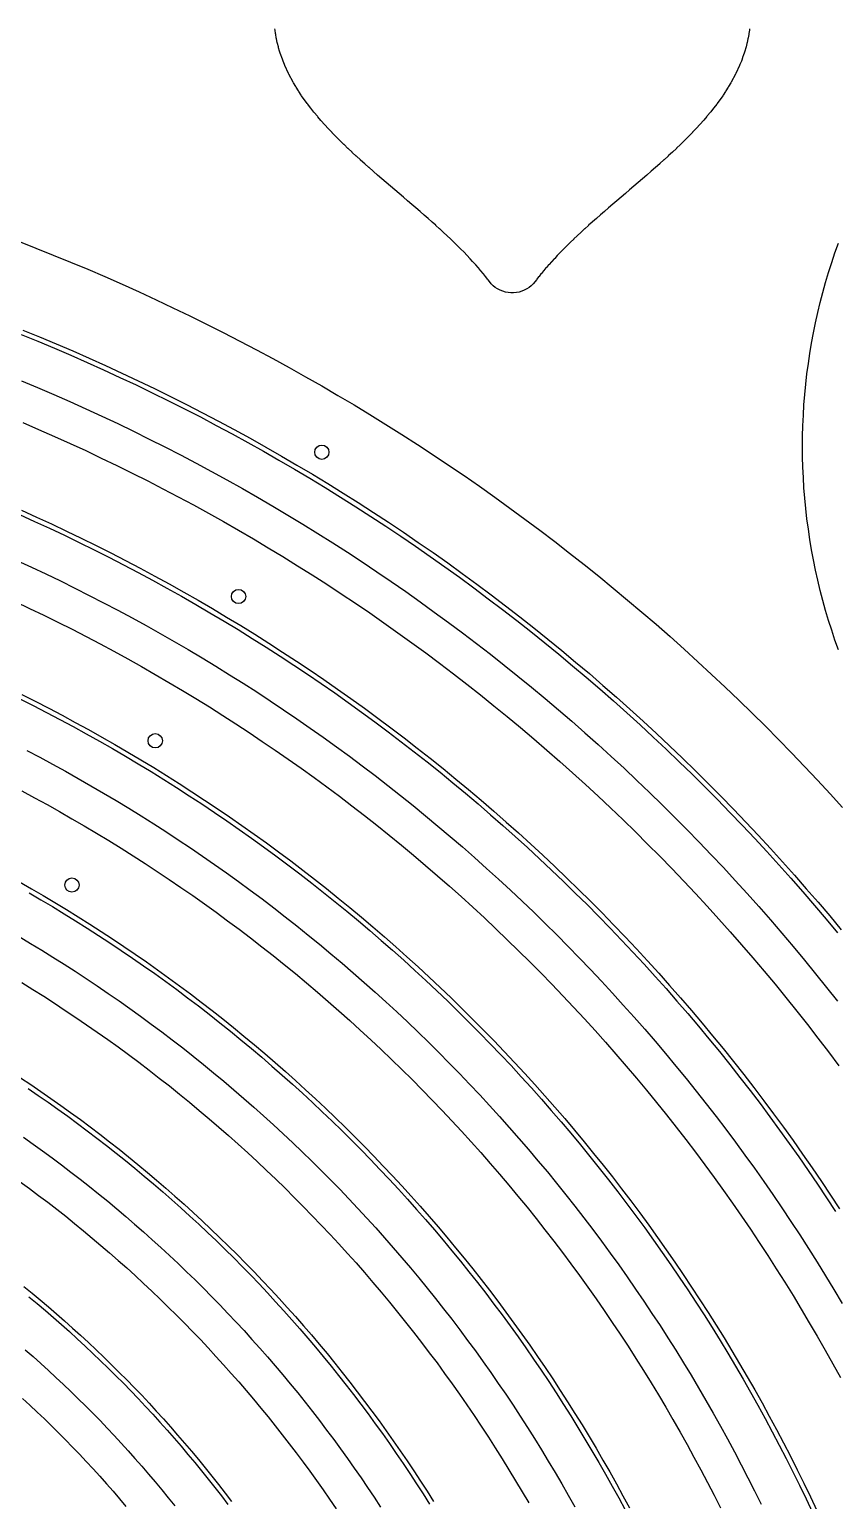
# Model space of a CAD drawing. Header units: metres. Extents: x 10 to 1210, y 10 to 2773.
# Drawn here: x 623.6 to 792.9, y 1537.5 to 1846.6 of the extents above; entities that cross this region are included whole.
import ezdxf

# ---------------------------------------------------------------- set-up
doc = ezdxf.new("R2010")
doc.units = ezdxf.units.M
for name, color, linetype in [('ACIKLIK', 5, 'Continuous'), ('ASKI_DELIK', 6, 'Continuous'), ('CAM_SABLON', 4, 'Continuous'), ('DIS_KENAR_V91_Z3', 1, 'Continuous'), ('LAMBA_T4_Z4', 3, 'Continuous')]:
    doc.layers.add(name, color=color, linetype=linetype)

msp = doc.modelspace()

# ---------------------------------------------------------------- linework, layer by layer
at = {"layer": 'ACIKLIK'}
for points in [[(621.87, 1772.8), (625.28, 1771.37), (628.67, 1769.92), (632.05, 1768.43), (635.42, 1766.91), (638.77, 1765.37), (642.11, 1763.79), (645.43, 1762.19), (648.74, 1760.56), (652.04, 1758.9), (655.32, 1757.21), (658.59, 1755.49), (661.84, 1753.74), (665.07, 1751.96), (668.3, 1750.16), (671.5, 1748.33), (674.69, 1746.47), (677.86, 1744.58), (681.02, 1742.67), (684.16, 1740.72), (687.28, 1738.75), (690.38, 1736.76), (693.47, 1734.73), (696.54, 1732.68), (699.59, 1730.61), (702.62, 1728.5), (705.64, 1726.37), (708.63, 1724.21), (711.61, 1722.03), (714.57, 1719.82), (717.51, 1717.59), (720.42, 1715.33), (723.32, 1713.04), (726.2, 1710.73), (729.06, 1708.4), (731.9, 1706.04), (734.72, 1703.65), (737.51, 1701.24), (740.29, 1698.81), (743.04, 1696.35), (745.77, 1693.87), (748.49, 1691.36), (751.17, 1688.83), (753.84, 1686.28), (756.48, 1683.7), (759.11, 1681.11), (761.7, 1678.48), (764.28, 1675.84), (766.83, 1673.17), (769.36, 1670.49), (771.87, 1667.77), (774.35, 1665.04), (776.81, 1662.29), (779.24, 1659.51), (781.65, 1656.72), (784.04, 1653.9), (786.4, 1651.06), (788.73, 1648.2), (791.04, 1645.32), (793.33, 1642.42)], [(620.9, 1735.06), (623.98, 1733.65), (627.04, 1732.2), (630.09, 1730.73), (633.12, 1729.23), (636.15, 1727.71), (639.16, 1726.16), (642.15, 1724.58), (645.14, 1722.98), (648.11, 1721.35), (651.06, 1719.7), (654, 1718.02), (656.92, 1716.31), (659.83, 1714.58), (662.73, 1712.82), (665.61, 1711.04), (668.47, 1709.24), (671.32, 1707.4), (674.15, 1705.55), (676.97, 1703.67), (679.77, 1701.76), (682.55, 1699.83), (685.31, 1697.88), (688.06, 1695.9), (690.79, 1693.9), (693.5, 1691.87), (696.2, 1689.82), (698.88, 1687.75), (701.54, 1685.65), (704.18, 1683.53), (706.8, 1681.39), (709.4, 1679.23), (711.99, 1677.04), (714.55, 1674.83), (717.1, 1672.59), (719.62, 1670.34), (722.13, 1668.06), (724.62, 1665.77), (727.08, 1663.45), (729.53, 1661.1), (731.95, 1658.74), (734.36, 1656.36), (736.74, 1653.95), (739.1, 1651.53), (741.45, 1649.08), (743.77, 1646.62), (746.06, 1644.13), (748.34, 1641.62), (750.59, 1639.1), (752.83, 1636.55), (755.04, 1633.99), (757.23, 1631.4), (759.39, 1628.8), (761.53, 1626.18), (763.65, 1623.54), (765.75, 1620.88), (767.82, 1618.2), (769.87, 1615.5), (771.9, 1612.79), (773.9, 1610.06), (775.88, 1607.31), (777.83, 1604.55), (779.76, 1601.77), (781.67, 1598.97), (783.55, 1596.15), (785.4, 1593.32), (787.24, 1590.47), (789.04, 1587.61), (790.82, 1584.73), (792.58, 1581.83), (794.31, 1578.92)], [(623, 1695.11), (625.72, 1693.68), (628.44, 1692.22), (631.14, 1690.74), (633.83, 1689.24), (636.5, 1687.71), (639.16, 1686.15), (641.81, 1684.58), (644.44, 1682.98), (647.06, 1681.36), (649.67, 1679.72), (652.26, 1678.05), (654.83, 1676.36), (657.39, 1674.65), (659.94, 1672.92), (662.47, 1671.16), (664.99, 1669.38), (667.49, 1667.58), (669.97, 1665.76), (672.44, 1663.92), (674.89, 1662.05), (677.33, 1660.17), (679.75, 1658.26), (682.15, 1656.33), (684.54, 1654.38), (686.9, 1652.41), (689.25, 1650.42), (691.59, 1648.41), (693.9, 1646.38), (696.2, 1644.33), (698.48, 1642.26), (700.75, 1640.17), (702.99, 1638.06), (705.21, 1635.93), (707.42, 1633.78), (709.61, 1631.61), (711.78, 1629.42), (713.93, 1627.21), (716.06, 1624.99), (718.17, 1622.75), (720.26, 1620.48), (722.33, 1618.2), (724.38, 1615.9), (726.41, 1613.59), (728.42, 1611.25), (730.41, 1608.9), (732.38, 1606.54), (734.33, 1604.15), (736.26, 1601.75), (738.17, 1599.33), (740.05, 1596.89), (741.92, 1594.44), (743.76, 1591.97), (745.58, 1589.49), (747.38, 1586.99), (749.16, 1584.47), (750.92, 1581.94), (752.65, 1579.39), (754.36, 1576.83), (756.05, 1574.26), (757.72, 1571.67), (759.36, 1569.06), (760.98, 1566.44), (762.58, 1563.81), (764.15, 1561.16), (765.71, 1558.5), (767.24, 1555.83), (768.74, 1553.14), (770.22, 1550.44), (771.68, 1547.72), (773.11, 1545), (774.53, 1542.26), (775.91, 1539.51), (777.27, 1536.74)], [(621.4, 1656), (623.78, 1654.58), (626.15, 1653.14), (628.51, 1651.68), (630.86, 1650.2), (633.2, 1648.7), (635.52, 1647.18), (637.82, 1645.63), (640.12, 1644.07), (642.4, 1642.49), (644.66, 1640.89), (646.92, 1639.27), (649.15, 1637.63), (651.38, 1635.97), (653.59, 1634.29), (655.78, 1632.59), (657.96, 1630.87), (660.12, 1629.13), (662.27, 1627.38), (664.41, 1625.6), (666.52, 1623.81), (668.63, 1622), (670.71, 1620.17), (672.78, 1618.32), (674.84, 1616.45), (676.88, 1614.57), (678.9, 1612.67), (680.9, 1610.75), (682.89, 1608.81), (684.86, 1606.86), (686.81, 1604.89), (688.75, 1602.9), (690.67, 1600.9), (692.57, 1598.88), (694.45, 1596.84), (696.32, 1594.78), (698.17, 1592.71), (700, 1590.63), (701.81, 1588.52), (703.6, 1586.41), (705.38, 1584.27), (707.13, 1582.12), (708.87, 1579.96), (710.59, 1577.78), (712.29, 1575.59), (713.97, 1573.38), (715.63, 1571.15), (717.27, 1568.92), (718.89, 1566.66), (720.49, 1564.4), (722.07, 1562.12), (723.63, 1559.82), (725.18, 1557.52), (726.7, 1555.2), (728.2, 1552.86), (729.68, 1550.51), (731.14, 1548.15), (732.58, 1545.78), (734, 1543.4), (735.4, 1541), (736.77, 1538.59), (738.13, 1536.17)], [(622.32, 1613.82), (624.34, 1612.39), (626.34, 1610.95), (628.33, 1609.49), (630.31, 1608.01), (632.28, 1606.52), (634.23, 1605.01), (636.17, 1603.48), (638.1, 1601.93), (640.01, 1600.37), (641.91, 1598.79), (643.79, 1597.19), (645.66, 1595.58), (647.52, 1593.95), (649.36, 1592.31), (651.19, 1590.65), (653.01, 1588.97), (654.8, 1587.28), (656.59, 1585.57), (658.36, 1583.85), (660.11, 1582.11), (661.85, 1580.36), (663.57, 1578.59), (665.28, 1576.8), (666.97, 1575.01), (668.65, 1573.19), (670.31, 1571.36), (671.95, 1569.52), (673.58, 1567.66), (675.19, 1565.79), (676.79, 1563.91), (678.37, 1562.01), (679.93, 1560.1), (681.48, 1558.17), (683.01, 1556.23), (684.52, 1554.28), (686.01, 1552.31), (687.49, 1550.33), (688.95, 1548.34), (690.39, 1546.34), (691.82, 1544.32), (693.23, 1542.29), (694.62, 1540.25), (695.99, 1538.2), (697.34, 1536.13)], [(622.7, 1569.17), (624.33, 1567.74), (625.94, 1566.3), (627.55, 1564.84), (629.14, 1563.38), (630.71, 1561.89), (632.28, 1560.4), (633.83, 1558.89), (635.36, 1557.36), (636.89, 1555.83), (638.4, 1554.28), (639.89, 1552.71), (641.38, 1551.14), (642.84, 1549.55), (644.3, 1547.94), (645.74, 1546.33), (647.17, 1544.7), (648.58, 1543.06), (649.98, 1541.41), (651.36, 1539.75), (652.73, 1538.07), (654.09, 1536.38)]]:
    msp.add_lwpolyline(points, dxfattribs=at)
at = {"layer": 'ASKI_DELIK'}
for centre in [(685, 1757.79), (667.5, 1727.47), (650, 1697.15), (632.5, 1666.83)]:
    msp.add_circle(centre, 1.5, dxfattribs=at)
at = {"layer": 'CAM_SABLON'}
for points in [[(621.83, 1782.54), (625.32, 1781.12), (628.8, 1779.66), (632.26, 1778.17), (635.71, 1776.65), (639.15, 1775.1), (642.57, 1773.52), (645.98, 1771.92), (649.38, 1770.28), (652.76, 1768.61), (656.12, 1766.91), (659.48, 1765.19), (662.81, 1763.43), (666.13, 1761.65), (669.44, 1759.84), (672.73, 1757.99), (676, 1756.12), (679.26, 1754.22), (682.5, 1752.3), (685.72, 1750.34), (688.93, 1748.36), (692.11, 1746.34), (695.28, 1744.31), (698.44, 1742.24), (701.57, 1740.14), (704.69, 1738.02), (707.78, 1735.87), (710.86, 1733.7), (713.92, 1731.5), (716.96, 1729.27), (719.98, 1727.01), (722.98, 1724.73), (725.97, 1722.42), (728.93, 1720.09), (731.87, 1717.73), (734.79, 1715.34), (737.68, 1712.93), (740.56, 1710.5), (743.42, 1708.03), (746.25, 1705.55), (749.06, 1703.04), (751.85, 1700.5), (754.62, 1697.94), (757.37, 1695.36), (760.09, 1692.75), (762.79, 1690.12), (765.47, 1687.47), (768.12, 1684.79), (770.75, 1682.09), (773.36, 1679.37), (775.94, 1676.62), (778.5, 1673.85), (781.04, 1671.06), (783.55, 1668.25), (786.03, 1665.42), (788.5, 1662.56), (790.93, 1659.68), (793.34, 1656.79)], [(621.47, 1744.68), (624.63, 1743.25), (627.78, 1741.8), (630.91, 1740.33), (634.03, 1738.82), (637.14, 1737.29), (640.23, 1735.73), (643.31, 1734.14), (646.38, 1732.53), (649.43, 1730.89), (652.47, 1729.22), (655.49, 1727.53), (658.5, 1725.81), (661.49, 1724.07), (664.47, 1722.3), (667.43, 1720.5), (670.38, 1718.67), (673.31, 1716.83), (676.22, 1714.95), (679.12, 1713.05), (682, 1711.13), (684.86, 1709.18), (687.71, 1707.2), (690.54, 1705.2), (693.35, 1703.18), (696.14, 1701.13), (698.92, 1699.06), (701.68, 1696.96), (704.42, 1694.84), (707.14, 1692.7), (709.84, 1690.53), (712.52, 1688.33), (715.19, 1686.12), (717.83, 1683.88), (720.46, 1681.62), (723.06, 1679.34), (725.64, 1677.03), (728.21, 1674.7), (730.75, 1672.35), (733.28, 1669.97), (735.78, 1667.58), (738.26, 1665.16), (740.72, 1662.72), (743.16, 1660.26), (745.58, 1657.78), (747.97, 1655.28), (750.35, 1652.75), (752.7, 1650.21), (755.03, 1647.64), (757.34, 1645.06), (759.62, 1642.46), (761.88, 1639.83), (764.12, 1637.19), (766.33, 1634.52), (768.53, 1631.84), (770.7, 1629.14), (772.84, 1626.42), (774.96, 1623.68), (777.06, 1620.92), (779.13, 1618.14), (781.18, 1615.35), (783.2, 1612.54), (785.2, 1609.71), (787.18, 1606.86), (789.13, 1604), (791.05, 1601.12), (792.95, 1598.22)], [(621.52, 1705.97), (624.34, 1704.54), (627.15, 1703.1), (629.95, 1701.63), (632.73, 1700.13), (635.5, 1698.61), (638.26, 1697.07), (641, 1695.5), (643.73, 1693.91), (646.44, 1692.29), (649.14, 1690.66), (651.83, 1688.99), (654.5, 1687.31), (657.16, 1685.6), (659.8, 1683.87), (662.43, 1682.11), (665.04, 1680.33), (667.63, 1678.53), (670.21, 1676.71), (672.78, 1674.86), (675.33, 1673), (677.86, 1671.11), (680.37, 1669.19), (682.87, 1667.26), (685.35, 1665.3), (687.81, 1663.33), (690.26, 1661.33), (692.69, 1659.31), (695.1, 1657.27), (697.49, 1655.2), (699.87, 1653.12), (702.23, 1651.02), (704.56, 1648.89), (706.88, 1646.75), (709.18, 1644.59), (711.47, 1642.4), (713.73, 1640.2), (715.97, 1637.97), (718.2, 1635.73), (720.4, 1633.47), (722.59, 1631.18), (724.75, 1628.88), (726.89, 1626.56), (729.02, 1624.23), (731.12, 1621.87), (733.2, 1619.49), (735.27, 1617.1), (737.31, 1614.69), (739.33, 1612.26), (741.33, 1609.81), (743.3, 1607.35), (745.26, 1604.87), (747.19, 1602.37), (749.11, 1599.86), (751, 1597.33), (752.86, 1594.78), (754.71, 1592.21), (756.53, 1589.63), (758.33, 1587.04), (760.11, 1584.43), (761.87, 1581.8), (763.6, 1579.16), (765.31, 1576.5), (766.99, 1573.83), (768.66, 1571.14), (770.29, 1568.44), (771.91, 1565.73), (773.5, 1563), (775.07, 1560.26), (776.61, 1557.5), (778.13, 1554.73), (779.63, 1551.95), (781.1, 1549.15), (782.54, 1546.34), (783.97, 1543.52), (785.36, 1540.69), (786.74, 1537.84), (788.08, 1534.99)], [(623.5, 1665.19), (625.96, 1663.75), (628.42, 1662.29), (630.86, 1660.81), (633.28, 1659.31), (635.7, 1657.79), (638.1, 1656.25), (640.48, 1654.68), (642.86, 1653.1), (645.21, 1651.49), (647.56, 1649.86), (649.89, 1648.22), (652.21, 1646.55), (654.51, 1644.86), (656.79, 1643.15), (659.06, 1641.43), (661.32, 1639.68), (663.56, 1637.91), (665.79, 1636.13), (668, 1634.32), (670.19, 1632.5), (672.37, 1630.65), (674.53, 1628.79), (676.68, 1626.91), (678.81, 1625.01), (680.92, 1623.09), (683.01, 1621.15), (685.09, 1619.2), (687.15, 1617.22), (689.2, 1615.23), (691.22, 1613.22), (693.23, 1611.2), (695.22, 1609.15), (697.2, 1607.09), (699.15, 1605.01), (701.09, 1602.92), (703.01, 1600.81), (704.91, 1598.68), (706.79, 1596.53), (708.65, 1594.37), (710.5, 1592.19), (712.32, 1590), (714.13, 1587.79), (715.91, 1585.56), (717.68, 1583.32), (719.43, 1581.06), (721.15, 1578.79), (722.86, 1576.51), (724.55, 1574.21), (726.22, 1571.89), (727.86, 1569.56), (729.49, 1567.21), (731.1, 1564.86), (732.68, 1562.48), (734.25, 1560.1), (735.79, 1557.7), (737.31, 1555.28), (738.81, 1552.86), (740.29, 1550.42), (741.75, 1547.96), (743.19, 1545.5), (744.61, 1543.02), (746, 1540.53), (747.37, 1538.03), (748.72, 1535.52)], [(623.28, 1624.08), (625.39, 1622.64), (627.48, 1621.19), (629.57, 1619.72), (631.63, 1618.23), (633.69, 1616.73), (635.73, 1615.2), (637.76, 1613.66), (639.77, 1612.1), (641.77, 1610.52), (643.76, 1608.93), (645.73, 1607.31), (647.69, 1605.68), (649.64, 1604.04), (651.57, 1602.38), (653.48, 1600.69), (655.39, 1599), (657.27, 1597.28), (659.14, 1595.56), (661, 1593.81), (662.84, 1592.05), (664.67, 1590.27), (666.48, 1588.48), (668.27, 1586.67), (670.05, 1584.84), (671.81, 1583), (673.56, 1581.14), (675.28, 1579.27), (677, 1577.39), (678.69, 1575.48), (680.38, 1573.57), (682.04, 1571.64), (683.68, 1569.69), (685.31, 1567.73), (686.93, 1565.76), (688.52, 1563.77), (690.1, 1561.77), (691.66, 1559.76), (693.2, 1557.73), (694.73, 1555.69), (696.23, 1553.63), (697.72, 1551.57), (699.19, 1549.48), (700.64, 1547.39), (702.08, 1545.28), (703.49, 1543.17), (704.89, 1541.03), (706.27, 1538.89), (707.63, 1536.74)], [(623.47, 1580.31), (625.2, 1578.87), (626.91, 1577.42), (628.61, 1575.96), (630.29, 1574.48), (631.97, 1572.99), (633.63, 1571.48), (635.27, 1569.96), (636.91, 1568.42), (638.53, 1566.87), (640.13, 1565.31), (641.73, 1563.73), (643.31, 1562.13), (644.87, 1560.53), (646.42, 1558.91), (647.96, 1557.27), (649.48, 1555.63), (650.99, 1553.97), (652.48, 1552.29), (653.96, 1550.61), (655.42, 1548.91), (656.87, 1547.2), (658.31, 1545.47), (659.73, 1543.74), (661.13, 1541.99), (662.52, 1540.22), (663.89, 1538.45), (665.25, 1536.67)]]:
    msp.add_lwpolyline(points, dxfattribs=at)
at = {"layer": 'DIS_KENAR_V91_Z3'}
for points in [[(774.84, 1846.74), (774.82, 1846.51), (774.72, 1845.8), (774.68, 1845.57), (774.56, 1844.86), (774.52, 1844.64), (774.36, 1843.92), (774.31, 1843.7), (774.13, 1842.98), (774.07, 1842.77), (773.86, 1842.04), (773.79, 1841.84), (773.55, 1841.1), (773.48, 1840.91), (773.21, 1840.16), (773.14, 1839.98), (772.84, 1839.23), (772.76, 1839.06), (772.43, 1838.31), (772.35, 1838.14), (771.99, 1837.38), (771.91, 1837.22), (771.51, 1836.46), (771.43, 1836.31), (771.01, 1835.55), (770.93, 1835.4), (770.47, 1834.64), (770.39, 1834.5), (769.91, 1833.73), (769.83, 1833.61), (769.32, 1832.83), (769.24, 1832.71), (768.7, 1831.94), (768.62, 1831.83), (768.05, 1831.05), (767.97, 1830.95), (767.38, 1830.17), (767.3, 1830.07), (766.71, 1829.33), (766.65, 1829.25), (765.99, 1828.46), (765.92, 1828.37), (765.25, 1827.59), (765.19, 1827.51), (764.49, 1826.73), (764.43, 1826.66), (763.71, 1825.87), (763.65, 1825.81), (762.91, 1825.02), (762.85, 1824.96), (762.09, 1824.18), (762.04, 1824.13), (761.26, 1823.34), (761.21, 1823.29), (760.41, 1822.51), (760.37, 1822.47), (759.55, 1821.68), (759.51, 1821.64), (758.68, 1820.86), (758.65, 1820.83), (757.8, 1820.05), (757.77, 1820.01), (756.92, 1819.24), (756.88, 1819.21), (756.02, 1818.43), (755.99, 1818.41), (755.12, 1817.63), (755.1, 1817.61), (754.21, 1816.83), (754.19, 1816.82), (753.31, 1816.04), (753.29, 1816.03), (752.4, 1815.26), (752.38, 1815.25), (751.49, 1814.47), (751.48, 1814.47), (750.58, 1813.7), (750.57, 1813.69), (749.67, 1812.92), (748.77, 1812.16), (747.88, 1811.4), (746.99, 1810.64), (746.11, 1809.89), (745.24, 1809.14), (744.38, 1808.4), (743.54, 1807.66), (742.7, 1806.93), (741.87, 1806.2), (741.83, 1806.16), (741.06, 1805.47), (741.02, 1805.44), (740.26, 1804.75), (740.22, 1804.71), (739.48, 1804.04), (739.44, 1803.99), (738.72, 1803.33), (738.67, 1803.28), (737.98, 1802.62), (737.92, 1802.57), (737.25, 1801.93), (737.19, 1801.87), (736.54, 1801.23), (736.48, 1801.17), (735.85, 1800.55), (735.79, 1800.48), (735.19, 1799.87), (735.12, 1799.8), (734.54, 1799.2), (734.47, 1799.12), (733.92, 1798.53), (733.84, 1798.46), (733.31, 1797.88), (733.24, 1797.8), (732.73, 1797.23), (732.65, 1797.14), (732.17, 1796.59), (732.09, 1796.5), (731.64, 1795.96), (731.56, 1795.87), (731.12, 1795.34), (731.04, 1795.24), (730.63, 1794.74), (730.55, 1794.63), (730.17, 1794.14), (730.08, 1794.03), (729.79, 1793.64), (729.41, 1793.19), (729, 1792.78), (728.55, 1792.42), (728.06, 1792.09), (727.54, 1791.82), (727, 1791.6), (726.44, 1791.43), (725.87, 1791.32), (725.29, 1791.26), (724.71, 1791.26), (724.13, 1791.32), (723.56, 1791.43), (723, 1791.6), (722.46, 1791.82), (721.94, 1792.09), (721.45, 1792.42), (721, 1792.78), (720.59, 1793.19), (720.21, 1793.64), (719.92, 1794.03), (719.83, 1794.14), (719.45, 1794.63), (719.37, 1794.74), (718.96, 1795.24), (718.88, 1795.34), (718.44, 1795.87), (718.36, 1795.96), (717.91, 1796.5), (717.83, 1796.59), (717.35, 1797.14), (717.27, 1797.23), (716.76, 1797.8), (716.69, 1797.88), (716.16, 1798.46), (716.08, 1798.53), (715.53, 1799.12), (715.46, 1799.2), (714.88, 1799.8), (714.81, 1799.87), (714.21, 1800.48), (714.15, 1800.55), (713.52, 1801.17), (713.46, 1801.23), (712.81, 1801.87), (712.75, 1801.93), (712.08, 1802.57), (712.02, 1802.62), (711.33, 1803.28), (711.28, 1803.33), (710.56, 1803.99), (710.52, 1804.04), (709.78, 1804.71), (709.74, 1804.75), (708.98, 1805.44), (708.94, 1805.47), (708.17, 1806.16), (708.13, 1806.2), (707.34, 1806.89), (706.5, 1807.63), (705.65, 1808.38), (704.78, 1809.12), (703.91, 1809.87), (703.02, 1810.63), (702.13, 1811.39), (701.23, 1812.16), (700.34, 1812.92), (699.44, 1813.69), (699.43, 1813.69), (698.53, 1814.46), (698.52, 1814.47), (697.63, 1815.23), (697.62, 1815.25), (696.73, 1816.01), (696.71, 1816.03), (695.83, 1816.8), (695.81, 1816.82), (694.93, 1817.59), (694.9, 1817.61), (694.03, 1818.38), (694.01, 1818.41), (693.15, 1819.18), (693.11, 1819.21), (692.26, 1819.98), (692.23, 1820.02), (691.39, 1820.79), (691.35, 1820.83), (690.53, 1821.6), (690.49, 1821.64), (689.68, 1822.42), (689.63, 1822.47), (688.84, 1823.25), (688.79, 1823.3), (688.01, 1824.08), (687.96, 1824.13), (687.2, 1824.91), (687.15, 1824.97), (686.41, 1825.75), (686.35, 1825.81), (685.63, 1826.59), (685.57, 1826.66), (684.88, 1827.44), (684.81, 1827.52), (684.14, 1828.3), (684.07, 1828.38), (683.42, 1829.16), (683.35, 1829.25), (682.7, 1830.07), (682.7, 1830.07), (682.62, 1830.17), (682.03, 1830.95), (681.95, 1831.05), (681.38, 1831.83), (681.3, 1831.94), (680.76, 1832.71), (680.68, 1832.83), (680.17, 1833.61), (680.09, 1833.73), (679.61, 1834.5), (679.53, 1834.64), (679.07, 1835.4), (678.99, 1835.55), (678.57, 1836.31), (678.49, 1836.46), (678.09, 1837.22), (678.01, 1837.38), (677.65, 1838.14), (677.57, 1838.31), (677.24, 1839.06), (677.16, 1839.23), (676.86, 1839.98), (676.79, 1840.16), (676.52, 1840.91), (676.45, 1841.1), (676.21, 1841.84), (676.14, 1842.04), (675.93, 1842.77), (675.87, 1842.98), (675.69, 1843.7), (675.64, 1843.92), (675.48, 1844.64), (675.44, 1844.86), (675.32, 1845.57), (675.28, 1845.8), (675.18, 1846.51), (675.16, 1846.74)], [(621.27, 1802.11), (624.93, 1800.69), (628.57, 1799.23), (632.21, 1797.75), (635.83, 1796.23), (639.44, 1794.68), (643.03, 1793.1), (646.61, 1791.48), (650.18, 1789.84), (653.73, 1788.16), (657.27, 1786.46), (660.79, 1784.72), (664.3, 1782.95), (667.79, 1781.15), (671.26, 1779.33), (674.72, 1777.47), (678.16, 1775.58), (681.59, 1773.66), (685, 1771.71), (688.39, 1769.73), (691.77, 1767.73), (695.12, 1765.69), (698.46, 1763.62), (701.78, 1761.53), (705.09, 1759.4), (708.37, 1757.25), (711.64, 1755.07), (714.88, 1752.86), (718.11, 1750.62), (721.32, 1748.35), (724.5, 1746.06), (727.67, 1743.74), (730.82, 1741.39), (733.94, 1739.01), (737.05, 1736.6), (740.13, 1734.17), (743.19, 1731.72), (746.24, 1729.23), (749.25, 1726.72), (752.25, 1724.18), (755.23, 1721.62), (758.18, 1719.03), (761.11, 1716.42), (764.02, 1713.77), (766.9, 1711.11), (769.76, 1708.42), (772.6, 1705.7), (775.41, 1702.96), (778.2, 1700.2), (780.96, 1697.41), (783.7, 1694.6), (786.42, 1691.76), (789.11, 1688.9), (791.77, 1686.02), (794.42, 1683.11)], [(793.54, 1716.25), (792.81, 1718.3), (792.12, 1720.37), (791.46, 1722.45), (790.84, 1724.55), (790.26, 1726.65), (789.71, 1728.76), (789.2, 1730.88), (788.73, 1733.01), (788.3, 1735.15), (787.9, 1737.29), (787.54, 1739.45), (787.22, 1741.6), (786.93, 1743.77), (786.68, 1745.93), (786.48, 1748.11), (786.3, 1750.28), (786.17, 1752.46), (786.08, 1754.64), (786.02, 1756.82), (786, 1759), (786.02, 1761.18), (786.08, 1763.36), (786.17, 1765.54), (786.3, 1767.72), (786.48, 1769.89), (786.68, 1772.07), (786.93, 1774.23), (787.22, 1776.4), (787.54, 1778.55), (787.9, 1780.71), (788.3, 1782.85), (788.73, 1784.99), (789.2, 1787.12), (789.71, 1789.24), (790.26, 1791.35), (790.84, 1793.45), (791.46, 1795.55), (792.12, 1797.63), (792.81, 1799.7), (793.54, 1801.75)], [(622.15, 1764.01), (625.48, 1762.58), (628.8, 1761.12), (632.1, 1759.63), (635.39, 1758.12), (638.66, 1756.57), (641.92, 1755), (645.17, 1753.4), (648.41, 1751.77), (651.63, 1750.11), (654.83, 1748.42), (658.02, 1746.71), (661.2, 1744.97), (664.36, 1743.2), (667.5, 1741.4), (670.63, 1739.58), (673.74, 1737.72), (676.84, 1735.85), (679.92, 1733.94), (682.98, 1732.01), (686.03, 1730.05), (689.05, 1728.06), (692.07, 1726.05), (695.06, 1724.01), (698.03, 1721.95), (700.99, 1719.86), (703.93, 1717.74), (706.85, 1715.6), (709.75, 1713.43), (712.64, 1711.24), (715.5, 1709.02), (718.34, 1706.78), (721.17, 1704.52), (723.97, 1702.22), (726.76, 1699.91), (729.52, 1697.57), (732.26, 1695.2), (734.99, 1692.82), (737.69, 1690.41), (740.37, 1687.97), (743.03, 1685.51), (745.67, 1683.03), (748.28, 1680.53), (750.88, 1678), (753.45, 1675.45), (756, 1672.88), (758.53, 1670.28), (761.03, 1667.67), (763.51, 1665.03), (765.97, 1662.37), (768.41, 1659.69), (770.82, 1656.99), (773.2, 1654.26), (775.57, 1651.52), (777.91, 1648.76), (780.22, 1645.97), (782.52, 1643.17), (784.78, 1640.34), (787.02, 1637.5), (789.24, 1634.64), (791.43, 1631.75), (793.6, 1628.85)], [(620.59, 1726.4), (623.59, 1724.98), (626.58, 1723.54), (629.56, 1722.08), (632.52, 1720.58), (635.46, 1719.06), (638.4, 1717.52), (641.32, 1715.95), (644.23, 1714.36), (647.12, 1712.74), (650, 1711.09), (652.86, 1709.42), (655.71, 1707.72), (658.55, 1706), (661.37, 1704.26), (664.17, 1702.49), (666.96, 1700.69), (669.74, 1698.88), (672.49, 1697.03), (675.23, 1695.17), (677.96, 1693.28), (680.67, 1691.36), (683.36, 1689.43), (686.03, 1687.47), (688.69, 1685.48), (691.33, 1683.47), (693.95, 1681.44), (696.56, 1679.39), (699.14, 1677.32), (701.71, 1675.22), (704.26, 1673.1), (706.79, 1670.95), (709.3, 1668.79), (711.8, 1666.6), (714.27, 1664.4), (716.72, 1662.17), (719.16, 1659.91), (721.57, 1657.64), (723.97, 1655.35), (726.35, 1653.04), (728.7, 1650.7), (731.04, 1648.35), (733.35, 1645.97), (735.64, 1643.57), (737.91, 1641.16), (740.17, 1638.72), (742.4, 1636.27), (744.6, 1633.8), (746.79, 1631.3), (748.95, 1628.79), (751.1, 1626.26), (753.22, 1623.71), (755.32, 1621.14), (757.39, 1618.56), (759.44, 1615.95), (761.47, 1613.33), (763.48, 1610.69), (765.47, 1608.03), (767.43, 1605.36), (769.36, 1602.67), (771.28, 1599.96), (773.17, 1597.23), (775.03, 1594.49), (776.88, 1591.74), (778.69, 1588.96), (780.49, 1586.17), (782.26, 1583.37), (784, 1580.55), (785.72, 1577.71), (787.42, 1574.86), (789.09, 1572), (790.74, 1569.12), (792.36, 1566.23), (793.95, 1563.32)], [(621.97, 1686.62), (624.62, 1685.19), (627.26, 1683.74), (629.89, 1682.27), (632.5, 1680.78), (635.1, 1679.26), (637.69, 1677.72), (640.26, 1676.16), (642.82, 1674.58), (645.37, 1672.97), (647.9, 1671.34), (650.42, 1669.69), (652.92, 1668.02), (655.41, 1666.32), (657.88, 1664.61), (660.34, 1662.87), (662.79, 1661.11), (665.21, 1659.33), (667.63, 1657.53), (670.02, 1655.71), (672.4, 1653.86), (674.77, 1652), (677.12, 1650.12), (679.45, 1648.21), (681.76, 1646.29), (684.06, 1644.34), (686.34, 1642.37), (688.6, 1640.39), (690.85, 1638.38), (693.08, 1636.36), (695.29, 1634.32), (697.48, 1632.25), (699.66, 1630.17), (701.81, 1628.07), (703.95, 1625.95), (706.07, 1623.81), (708.17, 1621.66), (710.25, 1619.48), (712.32, 1617.29), (714.36, 1615.08), (716.38, 1612.85), (718.39, 1610.6), (720.37, 1608.34), (722.34, 1606.06), (724.29, 1603.76), (726.21, 1601.45), (728.12, 1599.12), (730, 1596.77), (731.86, 1594.4), (733.71, 1592.02), (735.53, 1589.63), (737.33, 1587.21), (739.11, 1584.79), (740.87, 1582.34), (742.61, 1579.88), (744.32, 1577.41), (746.02, 1574.92), (747.69, 1572.42), (749.34, 1569.9), (750.97, 1567.37), (752.58, 1564.82), (754.16, 1562.26), (755.72, 1559.69), (757.26, 1557.1), (758.78, 1554.5), (760.27, 1551.89), (761.74, 1549.26), (763.19, 1546.62), (764.62, 1543.97), (766.02, 1541.3), (767.4, 1538.63), (768.75, 1535.94)], [(621.97, 1646.32), (624.27, 1644.89), (626.56, 1643.45), (628.84, 1641.99), (631.1, 1640.5), (633.35, 1639), (635.59, 1637.48), (637.81, 1635.94), (640.02, 1634.38), (642.21, 1632.8), (644.4, 1631.2), (646.56, 1629.58), (648.72, 1627.94), (650.86, 1626.28), (652.98, 1624.61), (655.09, 1622.92), (657.18, 1621.2), (659.26, 1619.47), (661.33, 1617.73), (663.38, 1615.96), (665.41, 1614.18), (667.43, 1612.37), (669.43, 1610.56), (671.42, 1608.72), (673.39, 1606.87), (675.34, 1605), (677.28, 1603.11), (679.2, 1601.2), (681.11, 1599.28), (683, 1597.34), (684.87, 1595.39), (686.72, 1593.42), (688.56, 1591.43), (690.37, 1589.43), (692.18, 1587.41), (693.96, 1585.38), (695.73, 1583.33), (697.47, 1581.26), (699.2, 1579.18), (700.92, 1577.09), (702.61, 1574.98), (704.28, 1572.86), (705.94, 1570.72), (707.58, 1568.56), (709.2, 1566.4), (710.8, 1564.21), (712.38, 1562.02), (713.94, 1559.81), (715.48, 1557.59), (717, 1555.35), (718.5, 1553.1), (719.99, 1550.84), (721.45, 1548.56), (722.89, 1546.27), (724.32, 1543.97), (725.72, 1541.66), (727.11, 1539.34), (728.47, 1537)], [(621.64, 1604.48), (623.58, 1603.06), (625.5, 1601.62), (627.41, 1600.17), (629.31, 1598.7), (631.19, 1597.22), (633.06, 1595.72), (634.92, 1594.2), (636.77, 1592.66), (638.6, 1591.11), (640.42, 1589.55), (642.22, 1587.96), (644.01, 1586.36), (645.79, 1584.75), (647.55, 1583.12), (649.3, 1581.48), (651.03, 1579.82), (652.75, 1578.14), (654.45, 1576.45), (656.14, 1574.75), (657.82, 1573.03), (659.48, 1571.3), (661.12, 1569.55), (662.75, 1567.79), (664.36, 1566.01), (665.96, 1564.22), (667.55, 1562.42), (669.11, 1560.6), (670.66, 1558.77), (672.2, 1556.92), (673.72, 1555.06), (675.22, 1553.19), (676.7, 1551.31), (678.17, 1549.41), (679.62, 1547.5), (681.06, 1545.58), (682.48, 1543.64), (683.88, 1541.69), (685.27, 1539.73), (686.63, 1537.76), (687.99, 1535.78)], [(622.14, 1558.95), (623.68, 1557.52), (625.21, 1556.09), (626.72, 1554.64), (628.22, 1553.18), (629.71, 1551.71), (631.18, 1550.22), (632.64, 1548.72), (634.09, 1547.21), (635.52, 1545.68), (636.95, 1544.14), (638.35, 1542.59), (639.75, 1541.03), (641.13, 1539.45), (642.5, 1537.87), (643.85, 1536.27)]]:
    msp.add_lwpolyline(points, dxfattribs=at)
at = {"layer": 'LAMBA_T4_Z4'}
for points in [[(622.2, 1783.47), (625.7, 1782.04), (629.19, 1780.58), (632.66, 1779.09), (636.12, 1777.57), (639.56, 1776.01), (642.99, 1774.43), (646.41, 1772.82), (649.81, 1771.18), (653.2, 1769.51), (656.58, 1767.81), (659.94, 1766.08), (663.28, 1764.32), (666.61, 1762.53), (669.92, 1760.71), (673.22, 1758.86), (676.5, 1756.99), (679.76, 1755.09), (683.01, 1753.15), (686.24, 1751.19), (689.45, 1749.2), (692.65, 1747.19), (695.83, 1745.14), (698.99, 1743.07), (702.13, 1740.97), (705.25, 1738.85), (708.36, 1736.69), (711.44, 1734.51), (714.51, 1732.3), (717.56, 1730.07), (720.59, 1727.81), (723.59, 1725.52), (726.58, 1723.21), (729.55, 1720.87), (732.5, 1718.5), (735.42, 1716.11), (738.33, 1713.7), (741.21, 1711.26), (744.07, 1708.79), (746.91, 1706.3), (749.73, 1703.78), (752.53, 1701.24), (755.31, 1698.68), (758.06, 1696.09), (760.79, 1693.47), (763.49, 1690.84), (766.18, 1688.18), (768.84, 1685.49), (771.47, 1682.79), (774.09, 1680.06), (776.68, 1677.31), (779.24, 1674.53), (781.78, 1671.73), (784.3, 1668.91), (786.79, 1666.07), (789.26, 1663.21), (791.7, 1660.33), (794.11, 1657.42)], [(621.88, 1745.59), (625.05, 1744.16), (628.2, 1742.71), (631.34, 1741.23), (634.47, 1739.72), (637.59, 1738.18), (640.69, 1736.62), (643.78, 1735.03), (646.85, 1733.41), (649.91, 1731.77), (652.95, 1730.1), (655.98, 1728.4), (659, 1726.68), (662, 1724.93), (664.99, 1723.15), (667.95, 1721.35), (670.91, 1719.52), (673.85, 1717.67), (676.77, 1715.79), (679.67, 1713.89), (682.56, 1711.96), (685.43, 1710), (688.28, 1708.02), (691.12, 1706.02), (693.94, 1703.99), (696.74, 1701.93), (699.52, 1699.86), (702.29, 1697.75), (705.03, 1695.63), (707.76, 1693.48), (710.47, 1691.3), (713.16, 1689.11), (715.83, 1686.89), (718.48, 1684.64), (721.11, 1682.37), (723.72, 1680.08), (726.31, 1677.77), (728.88, 1675.44), (731.44, 1673.08), (733.97, 1670.7), (736.47, 1668.3), (738.96, 1665.87), (741.43, 1663.43), (743.87, 1660.96), (746.3, 1658.47), (748.7, 1655.97), (751.08, 1653.44), (753.44, 1650.88), (755.77, 1648.31), (758.08, 1645.72), (760.37, 1643.11), (762.64, 1640.48), (764.89, 1637.83), (767.11, 1635.16), (769.3, 1632.47), (771.48, 1629.76), (773.63, 1627.03), (775.75, 1624.29), (777.86, 1621.52), (779.93, 1618.74), (781.99, 1615.94), (784.02, 1613.12), (786.02, 1610.28), (788, 1607.43), (789.96, 1604.56), (791.89, 1601.67), (793.79, 1598.77)], [(621.97, 1706.86), (624.8, 1705.44), (627.61, 1703.98), (630.42, 1702.51), (633.21, 1701.01), (635.99, 1699.49), (638.75, 1697.94), (641.5, 1696.37), (644.24, 1694.77), (646.96, 1693.15), (649.67, 1691.51), (652.36, 1689.84), (655.04, 1688.15), (657.7, 1686.44), (660.35, 1684.7), (662.99, 1682.94), (665.61, 1681.16), (668.21, 1679.35), (670.8, 1677.52), (673.37, 1675.67), (675.92, 1673.8), (678.46, 1671.9), (680.98, 1669.99), (683.49, 1668.05), (685.97, 1666.09), (688.44, 1664.1), (690.9, 1662.1), (693.33, 1660.07), (695.75, 1658.03), (698.15, 1655.96), (700.53, 1653.87), (702.89, 1651.76), (705.24, 1649.63), (707.57, 1647.48), (709.87, 1645.31), (712.16, 1643.12), (714.43, 1640.91), (716.68, 1638.68), (718.91, 1636.43), (721.12, 1634.16), (723.31, 1631.87), (725.48, 1629.57), (727.63, 1627.24), (729.76, 1624.89), (731.87, 1622.53), (733.96, 1620.15), (736.03, 1617.75), (738.07, 1615.33), (740.1, 1612.9), (742.1, 1610.44), (744.09, 1607.97), (746.05, 1605.49), (747.99, 1602.98), (749.9, 1600.46), (751.8, 1597.92), (753.67, 1595.37), (755.52, 1592.8), (757.35, 1590.21), (759.16, 1587.61), (760.94, 1584.99), (762.7, 1582.35), (764.44, 1579.7), (766.15, 1577.04), (767.84, 1574.36), (769.51, 1571.67), (771.15, 1568.96), (772.77, 1566.24), (774.37, 1563.5), (775.94, 1560.75), (777.49, 1557.99), (779.01, 1555.21), (780.51, 1552.42), (781.98, 1549.61), (783.44, 1546.8), (784.86, 1543.97), (786.26, 1541.13), (787.64, 1538.28), (788.99, 1535.41)], [(621.51, 1667.48), (624, 1666.06), (626.47, 1664.61), (628.93, 1663.15), (631.38, 1661.67), (633.81, 1660.16), (636.23, 1658.63), (638.64, 1657.08), (641.04, 1655.51), (643.42, 1653.92), (645.78, 1652.31), (648.13, 1650.68), (650.47, 1649.03), (652.79, 1647.36), (655.1, 1645.66), (657.4, 1643.95), (659.67, 1642.22), (661.94, 1640.47), (664.18, 1638.7), (666.42, 1636.9), (668.63, 1635.09), (670.83, 1633.26), (673.02, 1631.41), (675.19, 1629.54), (677.34, 1627.66), (679.47, 1625.75), (681.59, 1623.83), (683.7, 1621.88), (685.78, 1619.92), (687.85, 1617.94), (689.9, 1615.95), (691.93, 1613.93), (693.95, 1611.9), (695.94, 1609.85), (697.92, 1607.78), (699.88, 1605.7), (701.83, 1603.59), (703.75, 1601.47), (705.66, 1599.34), (707.54, 1597.19), (709.41, 1595.02), (711.26, 1592.83), (713.09, 1590.63), (714.9, 1588.42), (716.7, 1586.18), (718.47, 1583.94), (720.22, 1581.67), (721.95, 1579.4), (723.66, 1577.1), (725.36, 1574.79), (727.03, 1572.47), (728.68, 1570.13), (730.31, 1567.78), (731.92, 1565.42), (733.51, 1563.04), (735.08, 1560.64), (736.63, 1558.23), (738.16, 1555.81), (739.67, 1553.38), (741.15, 1550.93), (742.61, 1548.47), (744.06, 1546), (745.48, 1543.51), (746.88, 1541.02), (748.25, 1538.51), (749.61, 1535.99)], [(621.72, 1626.33), (623.84, 1624.91), (625.96, 1623.47), (628.06, 1622.01), (630.15, 1620.54), (632.22, 1619.04), (634.28, 1617.53), (636.33, 1616), (638.37, 1614.45), (640.39, 1612.89), (642.4, 1611.3), (644.39, 1609.7), (646.37, 1608.09), (648.34, 1606.45), (650.29, 1604.8), (652.23, 1603.13), (654.15, 1601.44), (656.06, 1599.74), (657.95, 1598.02), (659.83, 1596.29), (661.69, 1594.53), (663.53, 1592.77), (665.37, 1590.98), (667.18, 1589.18), (668.98, 1587.37), (670.77, 1585.53), (672.53, 1583.69), (674.29, 1581.83), (676.02, 1579.95), (677.74, 1578.06), (679.44, 1576.15), (681.13, 1574.23), (682.8, 1572.29), (684.45, 1570.34), (686.09, 1568.37), (687.7, 1566.39), (689.3, 1564.4), (690.89, 1562.39), (692.45, 1560.37), (694, 1558.33), (695.53, 1556.28), (697.04, 1554.22), (698.54, 1552.15), (700.01, 1550.06), (701.47, 1547.96), (702.91, 1545.84), (704.33, 1543.72), (705.73, 1541.58), (707.11, 1539.43), (708.48, 1537.27)], [(622.36, 1582.5), (624.11, 1581.08), (625.84, 1579.64), (627.56, 1578.18), (629.26, 1576.71), (630.96, 1575.23), (632.64, 1573.73), (634.3, 1572.22), (635.96, 1570.69), (637.6, 1569.15), (639.22, 1567.59), (640.83, 1566.02), (642.43, 1564.43), (644.02, 1562.83), (645.59, 1561.22), (647.15, 1559.6), (648.69, 1557.96), (650.22, 1556.3), (651.73, 1554.64), (653.23, 1552.96), (654.71, 1551.26), (656.18, 1549.56), (657.64, 1547.84), (659.08, 1546.11), (660.5, 1544.36), (661.91, 1542.61), (663.31, 1540.84), (664.69, 1539.06), (666.05, 1537.27)]]:
    msp.add_lwpolyline(points, dxfattribs=at)

doc.saveas('drawing.dxf')
